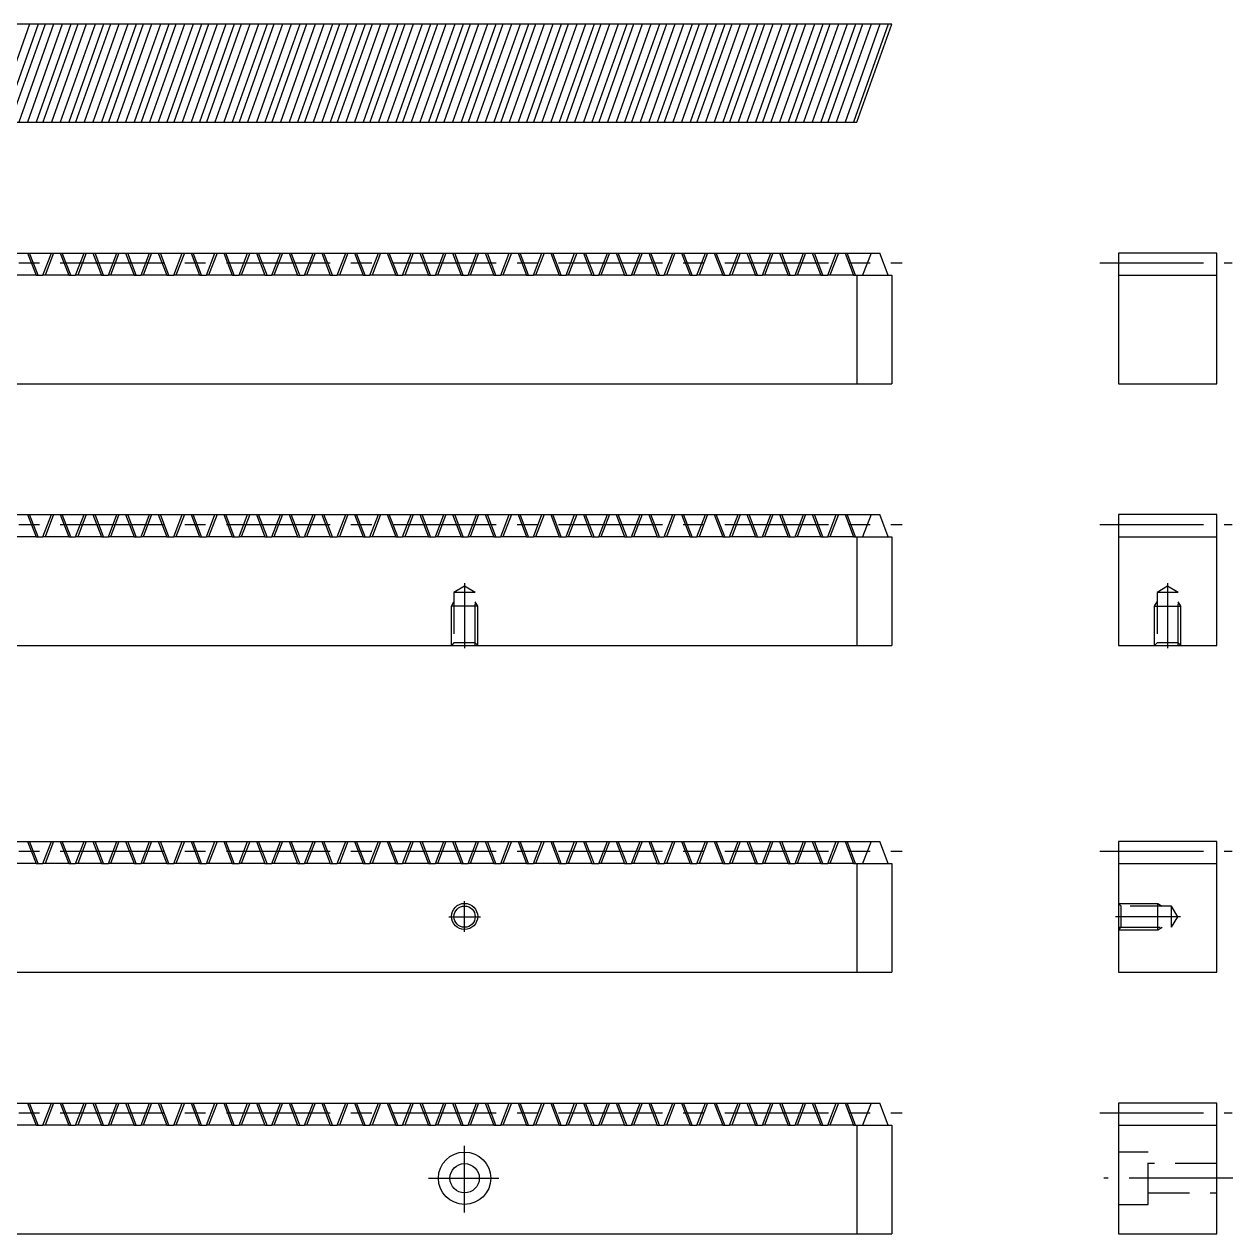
# Model space of a CAD drawing. Extents: x -11 to 357, y -23 to 205.
# Drawn here: x 172.7 to 357.5, y 20 to 205 of the extents above; entities that cross this region are included whole.
import ezdxf

# ---------------------------------------------------------------- set-up
doc = ezdxf.new("R2010")
doc.units = 0
doc.header["$LTSCALE"] = 0.5
doc.linetypes.add('CENTER', pattern=[50.8, 31.75, -6.35, 6.35, -6.35])
doc.linetypes.add('DASHED', pattern=[19.05, 12.7, -6.35])
for name, color, linetype in [('MSM_CENTER', 1, 'CENTER'), ('MSM_CONTINUOUS', 7, 'CONTINUOUS'), ('MSM_DASHED', 4, 'DASHED'), ('MSM_NARROW', 5, 'CONTINUOUS')]:
    doc.layers.add(name, color=color, linetype=linetype)

msp = doc.modelspace()

# ---------------------------------------------------------------- linework, layer by layer
at = {"layer": 'MSM_CENTER'}
for p, q in [((0.37, 168.5), (306.9, 168.5)), ((337.12, 168.5), (357.35, 168.5)), ((0.37, 128.5), (306.9, 128.5)), ((337.12, 128.5), (357.35, 128.5)), ((240, 119.49), (240, 109.55)), ((347.5, 119.49), (347.5, 109.55)), ((0.37, 78.5), (306.9, 78.5)), ((337.12, 78.5), (357.35, 78.5)), ((240, 66.18), (240, 70.9)), ((237.61, 68.5), (242.41, 68.5)), ((349.49, 68.5), (339.55, 68.5)), ((0.37, 38.5), (306.9, 38.5)), ((337.12, 38.5), (357.35, 38.5)), ((240, 23.26), (240, 33.43)), ((234.49, 28.5), (245.26, 28.5)), ((357.47, 28.5), (337.77, 28.5))]:
    msp.add_line(p, q, dxfattribs=at)
at = {"layer": 'MSM_CONTINUOUS'}
for p, q in [((305.32, 205), (5.32, 205)), ((173.49, 205), (168.17, 190)), ((174.79, 205), (169.47, 190)), ((175.85, 205), (170.53, 190)), ((177.15, 205), (171.83, 190)), ((178.49, 205), (173.17, 190)), ((179.79, 205), (174.47, 190)), ((180.85, 205), (175.53, 190)), ((182.15, 205), (176.83, 190)), ((183.49, 205), (178.17, 190)), ((184.79, 205), (179.47, 190)), ((185.85, 205), (180.53, 190)), ((187.15, 205), (181.83, 190)), ((188.49, 205), (183.17, 190)), ((189.79, 205), (184.47, 190)), ((190.85, 205), (185.53, 190)), ((192.15, 205), (186.83, 190)), ((193.49, 205), (188.17, 190)), ((194.79, 205), (189.47, 190)), ((195.85, 205), (190.53, 190)), ((197.15, 205), (191.83, 190)), ((198.49, 205), (193.17, 190)), ((199.79, 205), (194.47, 190)), ((200.85, 205), (195.53, 190)), ((202.15, 205), (196.83, 190)), ((203.49, 205), (198.17, 190)), ((204.79, 205), (199.47, 190)), ((205.85, 205), (200.53, 190)), ((207.15, 205), (201.83, 190)), ((208.49, 205), (203.17, 190)), ((209.79, 205), (204.47, 190)), ((210.85, 205), (205.53, 190)), ((212.15, 205), (206.83, 190)), ((213.49, 205), (208.17, 190)), ((214.79, 205), (209.47, 190)), ((215.85, 205), (210.53, 190)), ((217.15, 205), (211.83, 190)), ((218.49, 205), (213.17, 190)), ((219.79, 205), (214.47, 190)), ((220.85, 205), (215.53, 190)), ((222.15, 205), (216.83, 190)), ((223.49, 205), (218.17, 190)), ((224.79, 205), (219.47, 190)), ((225.85, 205), (220.53, 190)), ((227.15, 205), (221.83, 190)), ((228.49, 205), (223.17, 190)), ((229.79, 205), (224.47, 190)), ((230.85, 205), (225.53, 190)), ((232.15, 205), (226.83, 190)), ((233.49, 205), (228.17, 190)), ((234.79, 205), (229.47, 190)), ((235.85, 205), (230.53, 190)), ((237.15, 205), (231.83, 190)), ((238.49, 205), (233.17, 190)), ((239.79, 205), (234.47, 190)), ((240.85, 205), (235.53, 190)), ((242.15, 205), (236.83, 190)), ((243.49, 205), (238.17, 190)), ((244.79, 205), (239.47, 190)), ((245.85, 205), (240.53, 190)), ((247.15, 205), (241.83, 190)), ((248.49, 205), (243.17, 190)), ((249.79, 205), (244.47, 190)), ((250.85, 205), (245.53, 190)), ((252.15, 205), (246.83, 190)), ((253.49, 205), (248.17, 190)), ((254.79, 205), (249.47, 190)), ((255.85, 205), (250.53, 190)), ((257.15, 205), (251.83, 190)), ((258.49, 205), (253.17, 190)), ((259.79, 205), (254.47, 190)), ((260.85, 205), (255.53, 190)), ((262.15, 205), (256.83, 190)), ((263.49, 205), (258.17, 190)), ((264.79, 205), (259.47, 190)), ((265.85, 205), (260.53, 190)), ((267.15, 205), (261.83, 190)), ((268.49, 205), (263.17, 190)), ((269.79, 205), (264.47, 190)), ((270.85, 205), (265.53, 190)), ((272.15, 205), (266.83, 190)), ((273.49, 205), (268.17, 190)), ((274.79, 205), (269.47, 190)), ((275.85, 205), (270.53, 190)), ((277.15, 205), (271.83, 190)), ((278.49, 205), (273.17, 190)), ((279.79, 205), (274.47, 190)), ((280.85, 205), (275.53, 190)), ((282.15, 205), (276.83, 190)), ((283.49, 205), (278.17, 190)), ((284.79, 205), (279.47, 190)), ((285.85, 205), (280.53, 190)), ((287.15, 205), (281.83, 190)), ((288.49, 205), (283.17, 190)), ((289.79, 205), (284.47, 190)), ((290.85, 205), (285.53, 190)), ((292.15, 205), (286.83, 190)), ((293.49, 205), (288.17, 190)), ((294.79, 205), (289.47, 190)), ((295.85, 205), (290.53, 190)), ((297.15, 205), (291.83, 190)), ((298.49, 205), (293.17, 190)), ((299.79, 205), (294.47, 190)), ((300.85, 205), (295.53, 190)), ((302.15, 205), (296.83, 190)), ((303.49, 205), (298.17, 190)), ((304.79, 205), (299.47, 190)), ((300, 190), (305.32, 205)), ((0, 190), (300, 190)), ((1.83, 170), (303.49, 170)), ((173.17, 170), (174.47, 166.62)), ((175.53, 166.62), (176.83, 170)), ((178.17, 170), (179.47, 166.62)), ((180.53, 166.62), (181.83, 170)), ((183.17, 170), (184.47, 166.62)), ((185.53, 166.62), (186.83, 170)), ((188.17, 170), (189.47, 166.62)), ((190.53, 166.62), (191.83, 170)), ((193.17, 170), (194.47, 166.62)), ((195.53, 166.62), (196.83, 170)), ((198.17, 170), (199.47, 166.62)), ((200.53, 166.62), (201.83, 170)), ((203.17, 170), (204.47, 166.62)), ((205.53, 166.62), (206.83, 170)), ((208.17, 170), (209.47, 166.62)), ((210.53, 166.62), (211.83, 170)), ((213.17, 170), (214.47, 166.62)), ((215.53, 166.62), (216.83, 170)), ((218.17, 170), (219.47, 166.62)), ((220.53, 166.62), (221.83, 170)), ((223.17, 170), (224.47, 166.62)), ((225.53, 166.62), (226.83, 170)), ((228.17, 170), (229.47, 166.62)), ((230.53, 166.62), (231.83, 170)), ((233.17, 170), (234.47, 166.62)), ((235.53, 166.62), (236.83, 170)), ((238.17, 170), (239.47, 166.62)), ((240.53, 166.62), (241.83, 170)), ((243.17, 170), (244.47, 166.62)), ((245.53, 166.62), (246.83, 170)), ((248.17, 170), (249.47, 166.62)), ((250.53, 166.62), (251.83, 170)), ((253.17, 170), (254.47, 166.62)), ((255.53, 166.62), (256.83, 170)), ((258.17, 170), (259.47, 166.62)), ((260.53, 166.62), (261.83, 170)), ((263.17, 170), (264.47, 166.62)), ((265.53, 166.62), (266.83, 170)), ((268.17, 170), (269.47, 166.62)), ((270.53, 166.62), (271.83, 170)), ((273.17, 170), (274.47, 166.62)), ((275.53, 166.62), (276.83, 170)), ((278.17, 170), (279.47, 166.62)), ((280.53, 166.62), (281.83, 170)), ((283.17, 170), (284.47, 166.62)), ((285.53, 166.62), (286.83, 170)), ((288.17, 170), (289.47, 166.62)), ((290.53, 166.62), (291.83, 170)), ((293.17, 170), (294.47, 166.62)), ((295.53, 166.62), (296.83, 170)), ((298.17, 170), (299.47, 166.62)), ((304.79, 166.62), (303.49, 170)), ((340, 170), (340, 150)), ((355, 170), (340, 170)), ((355, 150), (355, 170)), ((174.47, 166.62), (175.53, 166.62)), ((179.47, 166.62), (180.53, 166.62)), ((184.47, 166.62), (185.53, 166.62)), ((189.47, 166.62), (190.53, 166.62)), ((194.47, 166.62), (195.53, 166.62)), ((199.47, 166.62), (200.53, 166.62)), ((204.47, 166.62), (205.53, 166.62)), ((209.47, 166.62), (210.53, 166.62)), ((214.47, 166.62), (215.53, 166.62)), ((219.47, 166.62), (220.53, 166.62)), ((224.47, 166.62), (225.53, 166.62)), ((229.47, 166.62), (230.53, 166.62)), ((234.47, 166.62), (235.53, 166.62)), ((239.47, 166.62), (240.53, 166.62)), ((244.47, 166.62), (245.53, 166.62)), ((249.47, 166.62), (250.53, 166.62)), ((254.47, 166.62), (255.53, 166.62)), ((259.47, 166.62), (260.53, 166.62)), ((264.47, 166.62), (265.53, 166.62)), ((269.47, 166.62), (270.53, 166.62)), ((274.47, 166.62), (275.53, 166.62)), ((279.47, 166.62), (280.53, 166.62)), ((284.47, 166.62), (285.53, 166.62)), ((289.47, 166.62), (290.53, 166.62)), ((294.47, 166.62), (295.53, 166.62)), ((299.47, 166.62), (305.32, 166.62)), ((300, 166.62), (300, 150)), ((305.32, 166.62), (305.32, 150)), ((340, 166.62), (355, 166.62)), ((0, 150), (305.32, 150)), ((340, 150), (355, 150)), ((1.83, 130), (303.49, 130)), ((173.17, 130), (174.47, 126.62)), ((175.53, 126.62), (176.83, 130)), ((178.17, 130), (179.47, 126.62)), ((180.53, 126.62), (181.83, 130)), ((183.17, 130), (184.47, 126.62)), ((185.53, 126.62), (186.83, 130)), ((188.17, 130), (189.47, 126.62)), ((190.53, 126.62), (191.83, 130)), ((193.17, 130), (194.47, 126.62)), ((195.53, 126.62), (196.83, 130)), ((198.17, 130), (199.47, 126.62)), ((200.53, 126.62), (201.83, 130)), ((203.17, 130), (204.47, 126.62)), ((205.53, 126.62), (206.83, 130)), ((208.17, 130), (209.47, 126.62)), ((210.53, 126.62), (211.83, 130)), ((213.17, 130), (214.47, 126.62)), ((215.53, 126.62), (216.83, 130)), ((218.17, 130), (219.47, 126.62)), ((220.53, 126.62), (221.83, 130)), ((223.17, 130), (224.47, 126.62)), ((225.53, 126.62), (226.83, 130)), ((228.17, 130), (229.47, 126.62)), ((230.53, 126.62), (231.83, 130)), ((233.17, 130), (234.47, 126.62)), ((235.53, 126.62), (236.83, 130)), ((238.17, 130), (239.47, 126.62)), ((240.53, 126.62), (241.83, 130)), ((243.17, 130), (244.47, 126.62)), ((245.53, 126.62), (246.83, 130)), ((248.17, 130), (249.47, 126.62)), ((250.53, 126.62), (251.83, 130)), ((253.17, 130), (254.47, 126.62)), ((255.53, 126.62), (256.83, 130)), ((258.17, 130), (259.47, 126.62)), ((260.53, 126.62), (261.83, 130)), ((263.17, 130), (264.47, 126.62)), ((265.53, 126.62), (266.83, 130)), ((268.17, 130), (269.47, 126.62)), ((270.53, 126.62), (271.83, 130)), ((273.17, 130), (274.47, 126.62)), ((275.53, 126.62), (276.83, 130)), ((278.17, 130), (279.47, 126.62)), ((280.53, 126.62), (281.83, 130)), ((283.17, 130), (284.47, 126.62)), ((285.53, 126.62), (286.83, 130)), ((288.17, 130), (289.47, 126.62)), ((290.53, 126.62), (291.83, 130)), ((293.17, 130), (294.47, 126.62)), ((295.53, 126.62), (296.83, 130)), ((298.17, 130), (299.47, 126.62)), ((304.79, 126.62), (303.49, 130)), ((340, 130), (340, 110)), ((355, 130), (340, 130)), ((355, 110), (355, 130)), ((174.47, 126.62), (175.53, 126.62)), ((179.47, 126.62), (180.53, 126.62)), ((184.47, 126.62), (185.53, 126.62)), ((189.47, 126.62), (190.53, 126.62)), ((194.47, 126.62), (195.53, 126.62)), ((199.47, 126.62), (200.53, 126.62)), ((204.47, 126.62), (205.53, 126.62)), ((209.47, 126.62), (210.53, 126.62)), ((214.47, 126.62), (215.53, 126.62)), ((219.47, 126.62), (220.53, 126.62)), ((224.47, 126.62), (225.53, 126.62)), ((229.47, 126.62), (230.53, 126.62)), ((234.47, 126.62), (235.53, 126.62)), ((239.47, 126.62), (240.53, 126.62)), ((244.47, 126.62), (245.53, 126.62)), ((249.47, 126.62), (250.53, 126.62)), ((254.47, 126.62), (255.53, 126.62)), ((259.47, 126.62), (260.53, 126.62)), ((264.47, 126.62), (265.53, 126.62)), ((269.47, 126.62), (270.53, 126.62)), ((274.47, 126.62), (275.53, 126.62)), ((279.47, 126.62), (280.53, 126.62)), ((284.47, 126.62), (285.53, 126.62)), ((289.47, 126.62), (290.53, 126.62)), ((294.47, 126.62), (295.53, 126.62)), ((299.47, 126.62), (305.32, 126.62)), ((300, 126.62), (300, 110)), ((305.32, 126.62), (305.32, 110)), ((340, 126.62), (355, 126.62)), ((0, 110), (305.32, 110)), ((340, 110), (355, 110)), ((1.83, 80), (303.49, 80)), ((173.17, 80), (174.47, 76.63)), ((175.53, 76.63), (176.83, 80)), ((178.17, 80), (179.47, 76.63)), ((180.53, 76.63), (181.83, 80)), ((183.17, 80), (184.47, 76.63)), ((185.53, 76.63), (186.83, 80)), ((188.17, 80), (189.47, 76.63)), ((190.53, 76.63), (191.83, 80)), ((193.17, 80), (194.47, 76.63)), ((195.53, 76.63), (196.83, 80)), ((198.17, 80), (199.47, 76.63)), ((200.53, 76.63), (201.83, 80)), ((203.17, 80), (204.47, 76.63)), ((205.53, 76.63), (206.83, 80)), ((208.17, 80), (209.47, 76.63)), ((210.53, 76.63), (211.83, 80)), ((213.17, 80), (214.47, 76.63)), ((215.53, 76.63), (216.83, 80)), ((218.17, 80), (219.47, 76.63)), ((220.53, 76.63), (221.83, 80)), ((223.17, 80), (224.47, 76.63)), ((225.53, 76.63), (226.83, 80)), ((228.17, 80), (229.47, 76.63)), ((230.53, 76.63), (231.83, 80)), ((233.17, 80), (234.47, 76.63)), ((235.53, 76.63), (236.83, 80)), ((238.17, 80), (239.47, 76.63)), ((240.53, 76.63), (241.83, 80)), ((243.17, 80), (244.47, 76.63)), ((245.53, 76.63), (246.83, 80)), ((248.17, 80), (249.47, 76.63)), ((250.53, 76.63), (251.83, 80)), ((253.17, 80), (254.47, 76.63)), ((255.53, 76.63), (256.83, 80)), ((258.17, 80), (259.47, 76.63)), ((260.53, 76.63), (261.83, 80)), ((263.17, 80), (264.47, 76.63)), ((265.53, 76.63), (266.83, 80)), ((268.17, 80), (269.47, 76.63)), ((270.53, 76.63), (271.83, 80)), ((273.17, 80), (274.47, 76.63)), ((275.53, 76.63), (276.83, 80)), ((278.17, 80), (279.47, 76.63)), ((280.53, 76.63), (281.83, 80)), ((283.17, 80), (284.47, 76.63)), ((285.53, 76.63), (286.83, 80)), ((288.17, 80), (289.47, 76.63)), ((290.53, 76.63), (291.83, 80)), ((293.17, 80), (294.47, 76.63)), ((295.53, 76.63), (296.83, 80)), ((298.17, 80), (299.47, 76.63)), ((304.79, 76.63), (303.49, 80)), ((340, 80), (340, 60)), ((355, 80), (340, 80)), ((355, 60), (355, 80)), ((174.47, 76.63), (175.53, 76.63)), ((179.47, 76.63), (180.53, 76.63)), ((184.47, 76.63), (185.53, 76.63)), ((189.47, 76.63), (190.53, 76.63)), ((194.47, 76.63), (195.53, 76.63)), ((199.47, 76.63), (200.53, 76.63)), ((204.47, 76.63), (205.53, 76.63)), ((209.47, 76.63), (210.53, 76.63)), ((214.47, 76.63), (215.53, 76.63)), ((219.47, 76.63), (220.53, 76.63)), ((224.47, 76.63), (225.53, 76.63)), ((229.47, 76.63), (230.53, 76.63)), ((234.47, 76.63), (235.53, 76.63)), ((239.47, 76.63), (240.53, 76.63)), ((244.47, 76.63), (245.53, 76.63)), ((249.47, 76.63), (250.53, 76.63)), ((254.47, 76.63), (255.53, 76.63)), ((259.47, 76.63), (260.53, 76.63)), ((264.47, 76.63), (265.53, 76.63)), ((269.47, 76.63), (270.53, 76.63)), ((274.47, 76.63), (275.53, 76.63)), ((279.47, 76.63), (280.53, 76.63)), ((284.47, 76.63), (285.53, 76.63)), ((289.47, 76.63), (290.53, 76.63)), ((294.47, 76.63), (295.53, 76.63)), ((299.47, 76.63), (305.32, 76.63)), ((300, 76.63), (300, 60)), ((305.32, 76.63), (305.32, 60)), ((340, 76.63), (355, 76.63)), ((0, 60), (305.32, 60)), ((340, 60), (355, 60)), ((1.83, 40), (303.49, 40)), ((173.17, 40), (174.47, 36.62)), ((175.53, 36.62), (176.83, 40)), ((178.17, 40), (179.47, 36.62)), ((180.53, 36.62), (181.83, 40)), ((183.17, 40), (184.47, 36.62)), ((185.53, 36.62), (186.83, 40)), ((188.17, 40), (189.47, 36.62)), ((190.53, 36.62), (191.83, 40)), ((193.17, 40), (194.47, 36.62)), ((195.53, 36.62), (196.83, 40)), ((198.17, 40), (199.47, 36.62)), ((200.53, 36.62), (201.83, 40)), ((203.17, 40), (204.47, 36.62)), ((205.53, 36.62), (206.83, 40)), ((208.17, 40), (209.47, 36.62)), ((210.53, 36.62), (211.83, 40)), ((213.17, 40), (214.47, 36.62)), ((215.53, 36.62), (216.83, 40)), ((218.17, 40), (219.47, 36.62)), ((220.53, 36.62), (221.83, 40)), ((223.17, 40), (224.47, 36.62)), ((225.53, 36.62), (226.83, 40)), ((228.17, 40), (229.47, 36.62)), ((230.53, 36.62), (231.83, 40)), ((233.17, 40), (234.47, 36.62)), ((235.53, 36.62), (236.83, 40)), ((238.17, 40), (239.47, 36.62)), ((240.53, 36.62), (241.83, 40)), ((243.17, 40), (244.47, 36.62)), ((245.53, 36.62), (246.83, 40)), ((248.17, 40), (249.47, 36.62)), ((250.53, 36.62), (251.83, 40)), ((253.17, 40), (254.47, 36.62)), ((255.53, 36.62), (256.83, 40)), ((258.17, 40), (259.47, 36.62)), ((260.53, 36.62), (261.83, 40)), ((263.17, 40), (264.47, 36.62)), ((265.53, 36.62), (266.83, 40)), ((268.17, 40), (269.47, 36.62)), ((270.53, 36.62), (271.83, 40)), ((273.17, 40), (274.47, 36.62)), ((275.53, 36.62), (276.83, 40)), ((278.17, 40), (279.47, 36.62)), ((280.53, 36.62), (281.83, 40)), ((283.17, 40), (284.47, 36.62)), ((285.53, 36.62), (286.83, 40)), ((288.17, 40), (289.47, 36.62)), ((290.53, 36.62), (291.83, 40)), ((293.17, 40), (294.47, 36.62)), ((295.53, 36.62), (296.83, 40)), ((298.17, 40), (299.47, 36.62)), ((304.79, 36.62), (303.49, 40)), ((340, 40), (340, 20)), ((355, 40), (340, 40)), ((355, 20), (355, 40)), ((174.47, 36.62), (175.53, 36.62)), ((179.47, 36.62), (180.53, 36.62)), ((184.47, 36.62), (185.53, 36.62)), ((189.47, 36.62), (190.53, 36.62)), ((194.47, 36.62), (195.53, 36.62)), ((199.47, 36.62), (200.53, 36.62)), ((204.47, 36.62), (205.53, 36.62)), ((209.47, 36.62), (210.53, 36.62)), ((214.47, 36.62), (215.53, 36.62)), ((219.47, 36.62), (220.53, 36.62)), ((224.47, 36.62), (225.53, 36.62)), ((229.47, 36.62), (230.53, 36.62)), ((234.47, 36.62), (235.53, 36.62)), ((239.47, 36.62), (240.53, 36.62)), ((244.47, 36.62), (245.53, 36.62)), ((249.47, 36.62), (250.53, 36.62)), ((254.47, 36.62), (255.53, 36.62)), ((259.47, 36.62), (260.53, 36.62)), ((264.47, 36.62), (265.53, 36.62)), ((269.47, 36.62), (270.53, 36.62)), ((274.47, 36.62), (275.53, 36.62)), ((279.47, 36.62), (280.53, 36.62)), ((284.47, 36.62), (285.53, 36.62)), ((289.47, 36.62), (290.53, 36.62)), ((294.47, 36.62), (295.53, 36.62)), ((299.47, 36.62), (305.32, 36.62)), ((300, 36.62), (300, 20)), ((305.32, 36.62), (305.32, 20)), ((340, 36.62), (355, 36.62)), ((0, 20), (305.32, 20)), ((340, 20), (355, 20))]:
    msp.add_line(p, q, dxfattribs=at)
for centre, radius in [((240, 68.5), 1.62), ((240, 28.5), 4), ((240, 28.5), 2.25)]:
    msp.add_circle(centre, radius, dxfattribs=at)
at = {"layer": 'MSM_DASHED'}
for p, q in [((174.79, 166.62), (173.49, 170)), ((177.15, 170), (175.85, 166.62)), ((179.79, 166.62), (178.49, 170)), ((182.15, 170), (180.85, 166.62)), ((184.79, 166.62), (183.49, 170)), ((187.15, 170), (185.85, 166.62)), ((189.79, 166.62), (188.49, 170)), ((192.15, 170), (190.85, 166.62)), ((194.79, 166.62), (193.49, 170)), ((197.15, 170), (195.85, 166.62)), ((199.79, 166.62), (198.49, 170)), ((202.15, 170), (200.85, 166.62)), ((204.79, 166.62), (203.49, 170)), ((207.15, 170), (205.85, 166.62)), ((209.79, 166.62), (208.49, 170)), ((212.15, 170), (210.85, 166.62)), ((214.79, 166.62), (213.49, 170)), ((217.15, 170), (215.85, 166.62)), ((219.79, 166.62), (218.49, 170)), ((222.15, 170), (220.85, 166.62)), ((224.79, 166.62), (223.49, 170)), ((227.15, 170), (225.85, 166.62)), ((229.79, 166.62), (228.49, 170)), ((232.15, 170), (230.85, 166.62)), ((234.79, 166.62), (233.49, 170)), ((237.15, 170), (235.85, 166.62)), ((239.79, 166.62), (238.49, 170)), ((242.15, 170), (240.85, 166.62)), ((244.79, 166.62), (243.49, 170)), ((247.15, 170), (245.85, 166.62)), ((249.79, 166.62), (248.49, 170)), ((252.15, 170), (250.85, 166.62)), ((254.79, 166.62), (253.49, 170)), ((257.15, 170), (255.85, 166.62)), ((259.79, 166.62), (258.49, 170)), ((262.15, 170), (260.85, 166.62)), ((264.79, 166.62), (263.49, 170)), ((267.15, 170), (265.85, 166.62)), ((269.79, 166.62), (268.49, 170)), ((272.15, 170), (270.85, 166.62)), ((274.79, 166.62), (273.49, 170)), ((277.15, 170), (275.85, 166.62)), ((279.79, 166.62), (278.49, 170)), ((282.15, 170), (280.85, 166.62)), ((284.79, 166.62), (283.49, 170)), ((287.15, 170), (285.85, 166.62)), ((289.79, 166.62), (288.49, 170)), ((292.15, 170), (290.85, 166.62)), ((294.79, 166.62), (293.49, 170)), ((297.15, 170), (295.85, 166.62)), ((299.79, 166.62), (298.49, 170)), ((302.15, 170), (300.85, 166.62)), ((174.47, 166.62), (170.53, 166.62)), ((179.47, 166.62), (175.53, 166.62)), ((184.47, 166.62), (180.53, 166.62)), ((189.47, 166.62), (185.53, 166.62)), ((194.47, 166.62), (190.53, 166.62)), ((199.47, 166.62), (195.53, 166.62)), ((204.47, 166.62), (200.53, 166.62)), ((209.47, 166.62), (205.53, 166.62)), ((214.47, 166.62), (210.53, 166.62)), ((219.47, 166.62), (215.53, 166.62)), ((224.47, 166.62), (220.53, 166.62)), ((229.47, 166.62), (225.53, 166.62)), ((234.47, 166.62), (230.53, 166.62)), ((239.47, 166.62), (235.53, 166.62)), ((244.47, 166.62), (240.53, 166.62)), ((249.47, 166.62), (245.53, 166.62)), ((254.47, 166.62), (250.53, 166.62)), ((259.47, 166.62), (255.53, 166.62)), ((264.47, 166.62), (260.53, 166.62)), ((269.47, 166.62), (265.53, 166.62)), ((274.47, 166.62), (270.53, 166.62)), ((279.47, 166.62), (275.53, 166.62)), ((284.47, 166.62), (280.53, 166.62)), ((289.47, 166.62), (285.53, 166.62)), ((294.47, 166.62), (290.53, 166.62)), ((299.47, 166.62), (295.53, 166.62)), ((174.79, 126.62), (173.49, 130)), ((177.15, 130), (175.85, 126.62)), ((179.79, 126.62), (178.49, 130)), ((182.15, 130), (180.85, 126.62)), ((184.79, 126.62), (183.49, 130)), ((187.15, 130), (185.85, 126.62)), ((189.79, 126.62), (188.49, 130)), ((192.15, 130), (190.85, 126.62)), ((194.79, 126.62), (193.49, 130)), ((197.15, 130), (195.85, 126.62)), ((199.79, 126.62), (198.49, 130)), ((202.15, 130), (200.85, 126.62)), ((204.79, 126.62), (203.49, 130)), ((207.15, 130), (205.85, 126.62)), ((209.79, 126.62), (208.49, 130)), ((212.15, 130), (210.85, 126.62)), ((214.79, 126.62), (213.49, 130)), ((217.15, 130), (215.85, 126.62)), ((219.79, 126.62), (218.49, 130)), ((222.15, 130), (220.85, 126.62)), ((224.79, 126.62), (223.49, 130)), ((227.15, 130), (225.85, 126.62)), ((229.79, 126.62), (228.49, 130)), ((232.15, 130), (230.85, 126.62)), ((234.79, 126.62), (233.49, 130)), ((237.15, 130), (235.85, 126.62)), ((239.79, 126.62), (238.49, 130)), ((242.15, 130), (240.85, 126.62)), ((244.79, 126.62), (243.49, 130)), ((247.15, 130), (245.85, 126.62)), ((249.79, 126.62), (248.49, 130)), ((252.15, 130), (250.85, 126.62)), ((254.79, 126.62), (253.49, 130)), ((257.15, 130), (255.85, 126.62)), ((259.79, 126.62), (258.49, 130)), ((262.15, 130), (260.85, 126.62)), ((264.79, 126.62), (263.49, 130)), ((267.15, 130), (265.85, 126.62)), ((269.79, 126.62), (268.49, 130)), ((272.15, 130), (270.85, 126.62)), ((274.79, 126.62), (273.49, 130)), ((277.15, 130), (275.85, 126.62)), ((279.79, 126.62), (278.49, 130)), ((282.15, 130), (280.85, 126.62)), ((284.79, 126.62), (283.49, 130)), ((287.15, 130), (285.85, 126.62)), ((289.79, 126.62), (288.49, 130)), ((292.15, 130), (290.85, 126.62)), ((294.79, 126.62), (293.49, 130)), ((297.15, 130), (295.85, 126.62)), ((299.79, 126.62), (298.49, 130)), ((302.15, 130), (300.85, 126.62)), ((174.47, 126.62), (170.53, 126.62)), ((179.47, 126.62), (175.53, 126.62)), ((184.47, 126.62), (180.53, 126.62)), ((189.47, 126.62), (185.53, 126.62)), ((194.47, 126.62), (190.53, 126.62)), ((199.47, 126.62), (195.53, 126.62)), ((204.47, 126.62), (200.53, 126.62)), ((209.47, 126.62), (205.53, 126.62)), ((214.47, 126.62), (210.53, 126.62)), ((219.47, 126.62), (215.53, 126.62)), ((224.47, 126.62), (220.53, 126.62)), ((229.47, 126.62), (225.53, 126.62)), ((234.47, 126.62), (230.53, 126.62)), ((239.47, 126.62), (235.53, 126.62)), ((244.47, 126.62), (240.53, 126.62)), ((249.47, 126.62), (245.53, 126.62)), ((254.47, 126.62), (250.53, 126.62)), ((259.47, 126.62), (255.53, 126.62)), ((264.47, 126.62), (260.53, 126.62)), ((269.47, 126.62), (265.53, 126.62)), ((274.47, 126.62), (270.53, 126.62)), ((279.47, 126.62), (275.53, 126.62)), ((284.47, 126.62), (280.53, 126.62)), ((289.47, 126.62), (285.53, 126.62)), ((294.47, 126.62), (290.53, 126.62)), ((299.47, 126.62), (295.53, 126.62)), ((240, 119.04), (238.38, 118.1)), ((241.62, 118.1), (240, 119.04)), ((347.5, 119.04), (345.88, 118.1)), ((349.12, 118.1), (347.5, 119.04)), ((238, 116), (238.38, 116.66)), ((238.38, 118.1), (238.38, 110)), ((241.62, 118.1), (238.38, 118.1)), ((241.62, 110), (241.62, 118.1)), ((242, 116), (241.62, 116.66)), ((345.5, 116), (345.88, 116.66)), ((345.88, 118.1), (345.88, 110)), ((349.12, 118.1), (345.88, 118.1)), ((349.12, 110), (349.12, 118.1)), ((349.5, 116), (349.12, 116.66)), ((242, 116), (238, 116)), ((238, 110), (238, 116)), ((242, 110), (242, 116)), ((345.5, 110), (345.5, 116)), ((345.5, 116), (349.5, 116)), ((349.5, 110), (349.5, 116)), ((238.38, 110.38), (238, 110)), ((241.62, 110.38), (238.38, 110.38)), ((242, 110), (241.62, 110.38)), ((345.88, 110.38), (345.5, 110)), ((349.12, 110.38), (345.88, 110.38)), ((349.5, 110), (349.12, 110.38)), ((174.79, 76.63), (173.49, 80)), ((177.15, 80), (175.85, 76.63)), ((179.79, 76.63), (178.49, 80)), ((182.15, 80), (180.85, 76.63)), ((184.79, 76.63), (183.49, 80)), ((187.15, 80), (185.85, 76.63)), ((189.79, 76.63), (188.49, 80)), ((192.15, 80), (190.85, 76.63)), ((194.79, 76.63), (193.49, 80)), ((197.15, 80), (195.85, 76.63)), ((199.79, 76.63), (198.49, 80)), ((202.15, 80), (200.85, 76.63)), ((204.79, 76.63), (203.49, 80)), ((207.15, 80), (205.85, 76.63)), ((209.79, 76.63), (208.49, 80)), ((212.15, 80), (210.85, 76.63)), ((214.79, 76.63), (213.49, 80)), ((217.15, 80), (215.85, 76.63)), ((219.79, 76.63), (218.49, 80)), ((222.15, 80), (220.85, 76.63)), ((224.79, 76.63), (223.49, 80)), ((227.15, 80), (225.85, 76.63)), ((229.79, 76.63), (228.49, 80)), ((232.15, 80), (230.85, 76.63)), ((234.79, 76.63), (233.49, 80)), ((237.15, 80), (235.85, 76.63)), ((239.79, 76.63), (238.49, 80)), ((242.15, 80), (240.85, 76.63)), ((244.79, 76.63), (243.49, 80)), ((247.15, 80), (245.85, 76.63)), ((249.79, 76.63), (248.49, 80)), ((252.15, 80), (250.85, 76.63)), ((254.79, 76.63), (253.49, 80)), ((257.15, 80), (255.85, 76.63)), ((259.79, 76.63), (258.49, 80)), ((262.15, 80), (260.85, 76.63)), ((264.79, 76.63), (263.49, 80)), ((267.15, 80), (265.85, 76.63)), ((269.79, 76.63), (268.49, 80)), ((272.15, 80), (270.85, 76.63)), ((274.79, 76.63), (273.49, 80)), ((277.15, 80), (275.85, 76.63)), ((279.79, 76.63), (278.49, 80)), ((282.15, 80), (280.85, 76.63)), ((284.79, 76.63), (283.49, 80)), ((287.15, 80), (285.85, 76.63)), ((289.79, 76.63), (288.49, 80)), ((292.15, 80), (290.85, 76.63)), ((294.79, 76.63), (293.49, 80)), ((297.15, 80), (295.85, 76.63)), ((299.79, 76.63), (298.49, 80)), ((302.15, 80), (300.85, 76.63)), ((174.47, 76.63), (170.53, 76.63)), ((179.47, 76.63), (175.53, 76.63)), ((184.47, 76.63), (180.53, 76.63)), ((189.47, 76.63), (185.53, 76.63)), ((194.47, 76.63), (190.53, 76.63)), ((199.47, 76.63), (195.53, 76.63)), ((204.47, 76.63), (200.53, 76.63)), ((209.47, 76.63), (205.53, 76.63)), ((214.47, 76.63), (210.53, 76.63)), ((219.47, 76.63), (215.53, 76.63)), ((224.47, 76.63), (220.53, 76.63)), ((229.47, 76.63), (225.53, 76.63)), ((234.47, 76.63), (230.53, 76.63)), ((239.47, 76.63), (235.53, 76.63)), ((244.47, 76.63), (240.53, 76.63)), ((249.47, 76.63), (245.53, 76.63)), ((254.47, 76.63), (250.53, 76.63)), ((259.47, 76.63), (255.53, 76.63)), ((264.47, 76.63), (260.53, 76.63)), ((269.47, 76.63), (265.53, 76.63)), ((274.47, 76.63), (270.53, 76.63)), ((279.47, 76.63), (275.53, 76.63)), ((284.47, 76.63), (280.53, 76.63)), ((289.47, 76.63), (285.53, 76.63)), ((294.47, 76.63), (290.53, 76.63)), ((299.47, 76.63), (295.53, 76.63)), ((340.38, 70.12), (340, 70.5)), ((340, 70.5), (346, 70.5)), ((346, 66.5), (346, 70.5)), ((346, 70.5), (346.66, 70.12)), ((348.1, 70.12), (340, 70.12)), ((340.38, 66.88), (340.38, 70.12)), ((348.1, 66.88), (348.1, 70.12)), ((349.04, 68.5), (348.1, 70.12)), ((348.1, 66.88), (349.04, 68.5)), ((340, 66.88), (348.1, 66.88)), ((340, 66.5), (340.38, 66.88)), ((346, 66.5), (346.66, 66.88)), ((340, 66.5), (346, 66.5)), ((174.79, 36.62), (173.49, 40)), ((177.15, 40), (175.85, 36.62)), ((179.79, 36.62), (178.49, 40)), ((182.15, 40), (180.85, 36.62)), ((184.79, 36.62), (183.49, 40)), ((187.15, 40), (185.85, 36.62)), ((189.79, 36.62), (188.49, 40)), ((192.15, 40), (190.85, 36.62)), ((194.79, 36.62), (193.49, 40)), ((197.15, 40), (195.85, 36.62)), ((199.79, 36.62), (198.49, 40)), ((202.15, 40), (200.85, 36.62)), ((204.79, 36.62), (203.49, 40)), ((207.15, 40), (205.85, 36.62)), ((209.79, 36.62), (208.49, 40)), ((212.15, 40), (210.85, 36.62)), ((214.79, 36.62), (213.49, 40)), ((217.15, 40), (215.85, 36.62)), ((219.79, 36.62), (218.49, 40)), ((222.15, 40), (220.85, 36.62)), ((224.79, 36.62), (223.49, 40)), ((227.15, 40), (225.85, 36.62)), ((229.79, 36.62), (228.49, 40)), ((232.15, 40), (230.85, 36.62)), ((234.79, 36.62), (233.49, 40)), ((237.15, 40), (235.85, 36.62)), ((239.79, 36.62), (238.49, 40)), ((242.15, 40), (240.85, 36.62)), ((244.79, 36.62), (243.49, 40)), ((247.15, 40), (245.85, 36.62)), ((249.79, 36.62), (248.49, 40)), ((252.15, 40), (250.85, 36.62)), ((254.79, 36.62), (253.49, 40)), ((257.15, 40), (255.85, 36.62)), ((259.79, 36.62), (258.49, 40)), ((262.15, 40), (260.85, 36.62)), ((264.79, 36.62), (263.49, 40)), ((267.15, 40), (265.85, 36.62)), ((269.79, 36.62), (268.49, 40)), ((272.15, 40), (270.85, 36.62)), ((274.79, 36.62), (273.49, 40)), ((277.15, 40), (275.85, 36.62)), ((279.79, 36.62), (278.49, 40)), ((282.15, 40), (280.85, 36.62)), ((284.79, 36.62), (283.49, 40)), ((287.15, 40), (285.85, 36.62)), ((289.79, 36.62), (288.49, 40)), ((292.15, 40), (290.85, 36.62)), ((294.79, 36.62), (293.49, 40)), ((297.15, 40), (295.85, 36.62)), ((299.79, 36.62), (298.49, 40)), ((302.15, 40), (300.85, 36.62)), ((174.47, 36.62), (170.53, 36.62)), ((179.47, 36.62), (175.53, 36.62)), ((184.47, 36.62), (180.53, 36.62)), ((189.47, 36.62), (185.53, 36.62)), ((194.47, 36.62), (190.53, 36.62)), ((199.47, 36.62), (195.53, 36.62)), ((204.47, 36.62), (200.53, 36.62)), ((209.47, 36.62), (205.53, 36.62)), ((214.47, 36.62), (210.53, 36.62)), ((219.47, 36.62), (215.53, 36.62)), ((224.47, 36.62), (220.53, 36.62)), ((229.47, 36.62), (225.53, 36.62)), ((234.47, 36.62), (230.53, 36.62)), ((239.47, 36.62), (235.53, 36.62)), ((244.47, 36.62), (240.53, 36.62)), ((249.47, 36.62), (245.53, 36.62)), ((254.47, 36.62), (250.53, 36.62)), ((259.47, 36.62), (255.53, 36.62)), ((264.47, 36.62), (260.53, 36.62)), ((269.47, 36.62), (265.53, 36.62)), ((274.47, 36.62), (270.53, 36.62)), ((279.47, 36.62), (275.53, 36.62)), ((284.47, 36.62), (280.53, 36.62)), ((289.47, 36.62), (285.53, 36.62)), ((294.47, 36.62), (290.53, 36.62)), ((299.47, 36.62), (295.53, 36.62)), ((344.5, 32.5), (340, 32.5)), ((344.5, 24.5), (344.5, 32.5)), ((355, 30.75), (344.5, 30.75)), ((344.5, 26.25), (355, 26.25)), ((340, 24.5), (344.5, 24.5))]:
    msp.add_line(p, q, dxfattribs=at)
at = {"layer": 'MSM_NARROW'}
msp.add_circle((240, 68.54), 2, dxfattribs=at)

doc.saveas('drawing.dxf')
